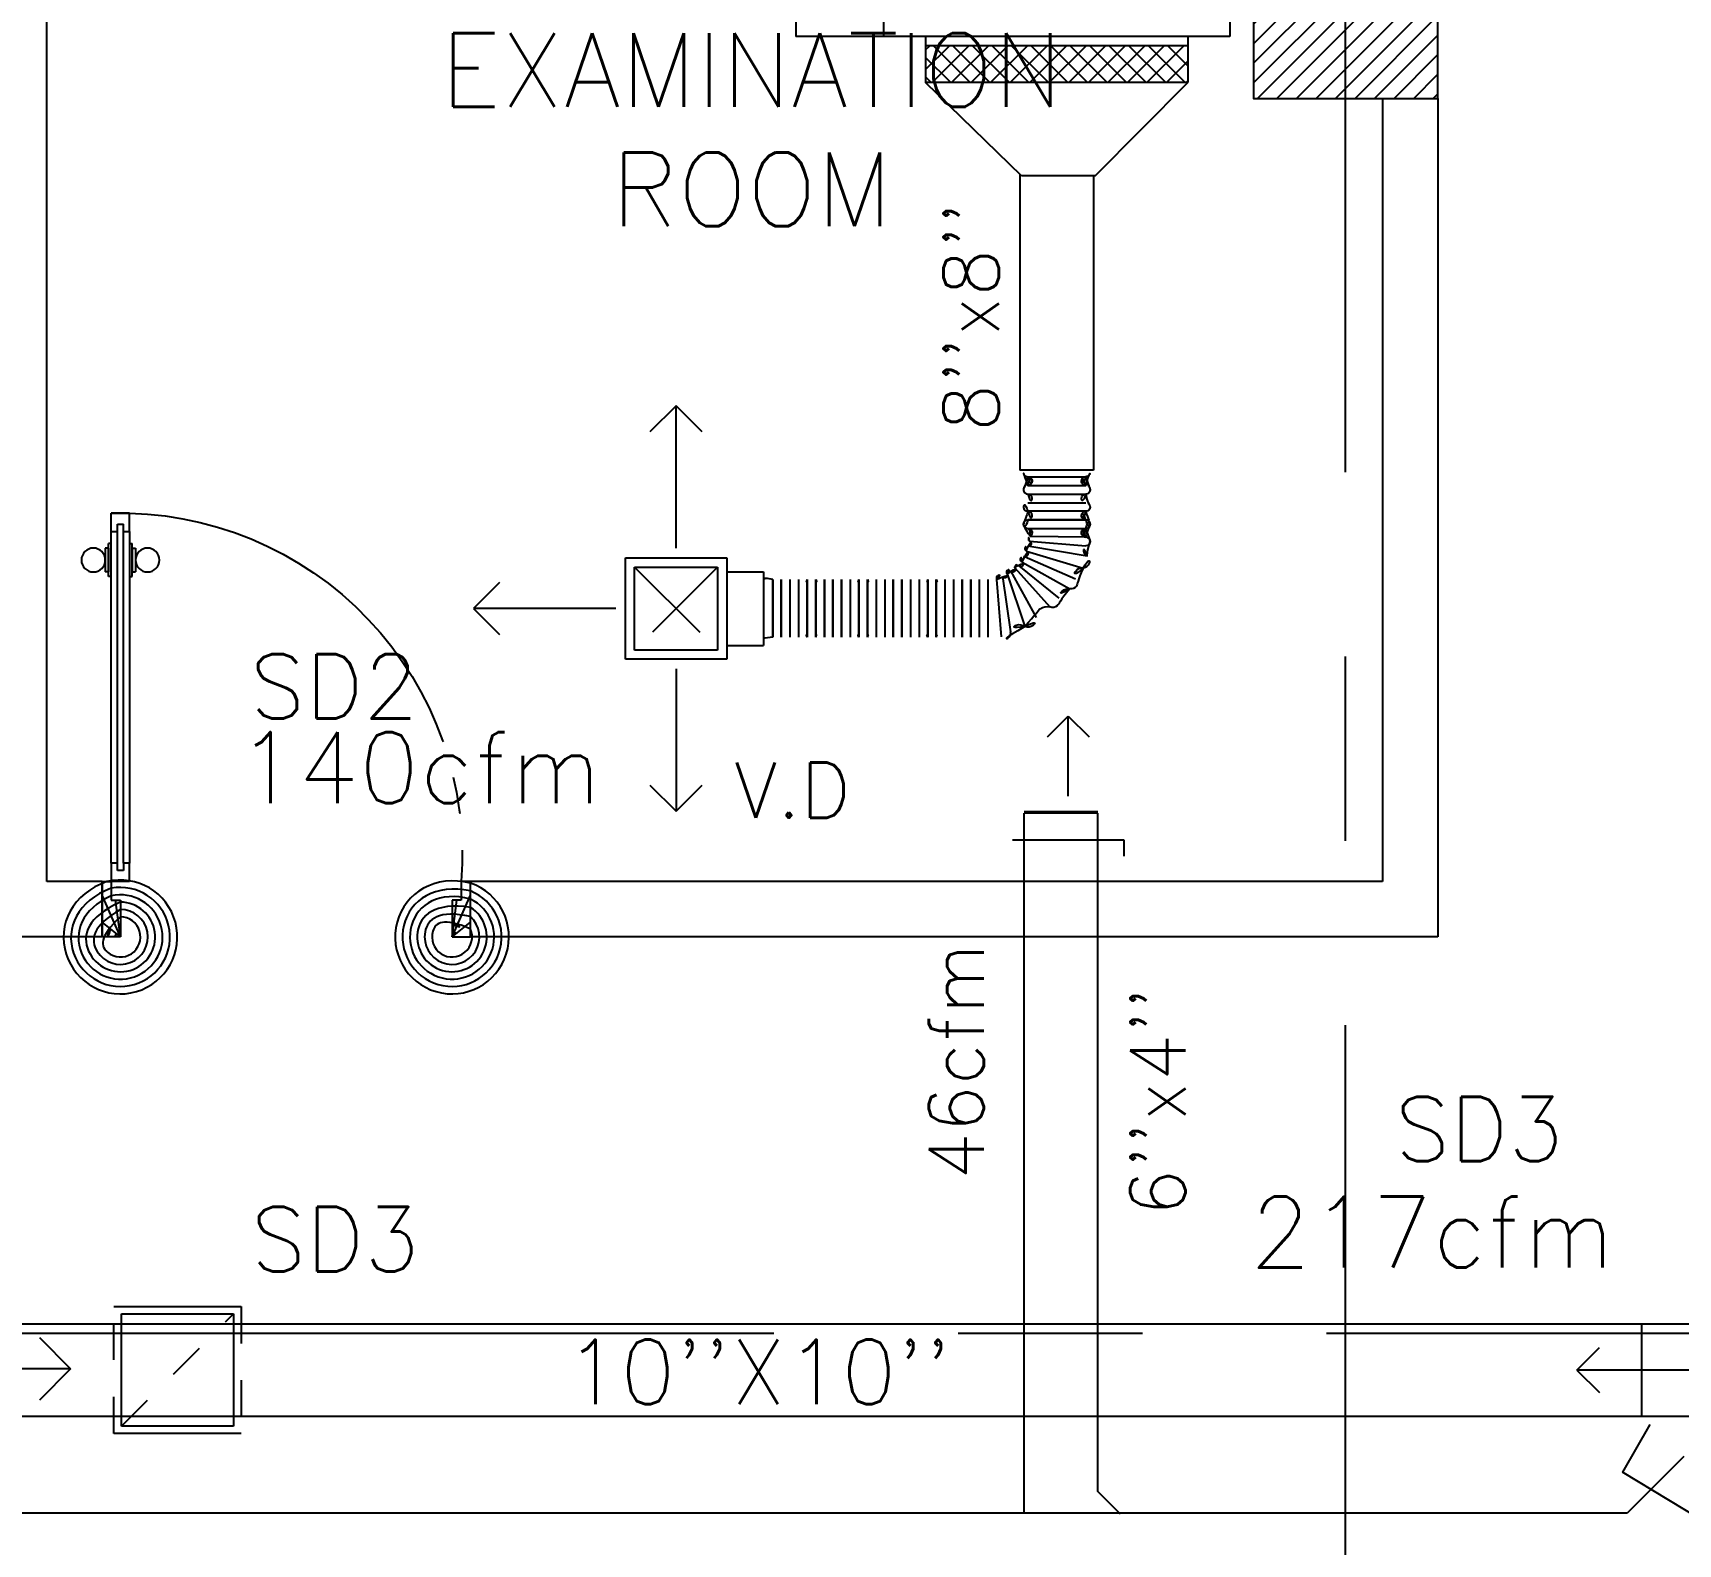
# Model space of a CAD drawing. Extents: x 417866230.2 to 417866327.8, y 43498045.5 to 43498135.4.
# Drawn here: x 417866263.434 to 417866267.899, y 43498073.33 to 43498077.43 of the extents above; entities that cross this region are included whole.
import ezdxf
from ezdxf.enums import TextEntityAlignment as Align

# ---------------------------------------------------------------- set-up
doc = ezdxf.new("R2010")
doc.units = 0
doc.header["$MEASUREMENT"] = 0
doc.linetypes.add('CENTERX2', pattern=[4, 2.5, -0.5, 0.5, -0.5])
doc.linetypes.add('HIDDEN', pattern=[0.375, 0.25, -0.125])
doc.layers.get('0').update_dxf_attribs({"linetype": 'CONTINUOUS'})
for name, color, linetype in [('AXES', 11, 'CENTERX2'), ('COL', 9, 'CONTINUOUS'), ('DOOR', 9, 'CONTINUOUS'), ('DUCT', 6, 'CONTINUOUS'), ('FCU', 6, 'CONTINUOUS'), ('HAT', 12, 'CONTINUOUS'), ('M-AC-FLEX', 3, 'CONTINUOUS'), ('M-EGU.', 2, 'CONTINUOUS'), ('RM-NAME', 9, 'CONTINUOUS'), ('SCD', 2, 'CONTINUOUS'), ('WALL', 4, 'CONTINUOUS')]:
    doc.layers.add(name, color=color, linetype=linetype)
doc.styles.add('ROMANS', font='ROMANS.shx', dxfattribs={"width": 0.6})

# ---------------------------------------------------------------- blocks, each defined once
blk = doc.blocks.new('*X61')
at = {"color": 0}
for p, q in [((49339.2, 25103.1), (49797.1, 25561)), ((49339.2, 25156.2), (49744.1, 25561)), ((49339.2, 25209.2), (49691, 25561)), ((49339.2, 25262.2), (49638, 25561)), ((49339.2, 25315.3), (49585, 25561)), ((49339.2, 25368.3), (49531.9, 25561)), ((49339.2, 25421.3), (49478.9, 25561)), ((49339.2, 25474.4), (49425.9, 25561)), ((49339.2, 25527.4), (49372.8, 25561)), ((49350.1, 25061), (49839.2, 25550.1)), ((49403.2, 25061), (49839.2, 25497.1)), ((49456.2, 25061), (49839.2, 25444)), ((49509.2, 25061), (49839.2, 25391)), ((49562.2, 25061), (49839.2, 25338)), ((49615.3, 25061), (49839.2, 25284.9)), ((49668.3, 25061), (49839.2, 25231.9)), ((49721.3, 25061), (49839.2, 25178.9)), ((49774.4, 25061), (49839.2, 25125.8)), ((49827.4, 25061), (49839.2, 25072.8))]:
    blk.add_line(p, q, dxfattribs=at)
blk = doc.blocks.new('COL50')
at = {"layer": 'COL'}
blk.add_lwpolyline([(-250, 250), (-250, -250), (250, -250), (250, 250)], close=True, dxfattribs=at)
blk = doc.blocks.new('RM1')
at = {"layer": 'RM-NAME', "style": 'ROMANS'}
for tag, p in [('ROOMNAME1', (0, 323.8)), ('ROOMNAME2', (0, 0))]:
    blk.add_attdef(tag, text='', height=200, dxfattribs=at).set_placement(p, align=Align.MIDDLE)
blk = doc.blocks.new('A$C24ED45A6')
at = {"layer": 'DOOR', "color": 0, "linetype": 'ByBlock'}
for p, q in [((925, 1100), (925, 1150)), ((925, 1150), (975, 1150)), ((975, 1150), (925, 1150)), ((942, 1100), (942, 1120)), ((958, 1120), (942, 1120)), ((958, 1100), (958, 1120)), ((975, 1100), (975, 1150)), ((942, 1100), (925, 1100)), ((975, 1100), (958, 1100)), ((908.8, 1055), (908.8, 990.2)), ((917.8, 1055), (908.8, 1055)), ((917.8, 977.6), (917.8, 1067.6)), ((925, 1067.6), (917.8, 1067.6)), ((917.8, 1055), (917.8, 990.2)), ((975, 1067.6), (982.2, 1067.6)), ((982.2, 977.6), (982.2, 1067.6)), ((982.2, 1055), (982.2, 990.2)), ((982.2, 1055), (991.2, 1055)), ((991.2, 1055), (991.2, 990.2)), ((917.8, 990.2), (908.8, 990.2)), ((982.2, 990.2), (991.2, 990.2)), ((925, 977.6), (917.8, 977.6)), ((975, 977.6), (982.2, 977.6)), ((925, 150), (925, 200)), ((925, 200), (942, 200)), ((942, 200), (942, 180)), ((942, 180), (958, 180)), ((958, 180), (958, 200)), ((958, 200), (975, 200)), ((975, 200), (975, 150)), ((0, 0), (0, 150)), ((0, 150), (25, 150)), ((25, 150), (25, 100)), ((925, 150), (975, 150)), ((1000, 150), (975, 150)), ((975, 150), (975, 100)), ((1000, 150), (1000, 0)), ((25, 100), (50, 100)), ((50, 100), (50, 0)), ((975, 100), (950, 100)), ((950, 100), (950, 0)), ((50, 0), (0, 0)), ((950, 0), (1000, 0))]:
    blk.add_line(p, q, dxfattribs=at)
at = {"layer": 'DOOR', "linetype": 'ByBlock'}
for p, q in [((925, 1100), (925, 200)), ((942, 200), (942, 1100)), ((958, 200), (958, 1100)), ((975, 200), (975, 1100))]:
    blk.add_line(p, q, dxfattribs=at)
at = {"layer": 'DOOR', "color": 9, "linetype": 'ByBlock'}
for p, q in [((50, 0), (0, 113.7)), ((50, 0), (36.6, 100)), ((950, 0), (1000, 113.7)), ((950, 0), (963.4, 100)), ((50, 0), (0, 40.1)), ((950, 0), (1000, 40.1))]:
    blk.add_line(p, q, dxfattribs=at)
at = {"layer": 'DOOR', "color": 0, "linetype": 'ByBlock'}
for centre in [(876.5, 1022.6), (1023.5, 1022.6)]:
    blk.add_circle(centre, 32.4, dxfattribs=at)
at = {"layer": 'DOOR', "linetype": 'HIDDEN', "ltscale": 0.5}
blk.add_arc((950, 222.5), 927.8, 88.456, 184.4816, dxfattribs=at)
at = {"layer": 'DOOR', "color": 9, "linetype": 'ByBlock'}
for centre, radius, start, end in [((50, 0), 154.4, 103.7142, 108.8947), ((950, 0), 154.4, 71.1053, 76.2858), ((50, 0), 134.4, 100.72, 111.8402), ((50, 0), 114.4, 102.6226, 115.9162), ((50, 0), 94.4, 90, 121.9818), ((950, 0), 94.4, 58.0182, 90), ((950, 0), 134.4, 68.1598, 79.28), ((950, 0), 114.4, 64.0838, 77.3774), ((50, 0), 74.4, 90, 132.2236), ((50, 0), 54.4, 90, 156.7926), ((950, 0), 74.4, 47.7764, 90), ((950, 0), 54.4, 23.2074, 90), ((50, 0), 34.4, 90, 180), ((50, 0), 14.4, 90, 180), ((950, 0), 34.4, 0, 90), ((950, 0), 14.4, 0, 90)]:
    blk.add_arc(centre, radius, start, end, dxfattribs=at)
at = {"layer": 'WALL'}
blk.add_line((1000, 0), (1000, 150), dxfattribs=at)
blk = doc.blocks.new('15RCD')
at = {"layer": 'M-EGU.', "linetype": 'HIDDEN'}
for p, q in [((-215.5, -215.5), (-215.5, 215.5)), ((-215.5, 215.5), (215.5, 215.5)), ((-190.5, -190.5), (190.5, 190.5)), ((215.5, 215.5), (215.5, -215.5)), ((215.5, -215.5), (-215.5, -215.5))]:
    blk.add_line(p, q, dxfattribs=at)
at = {"layer": 'M-EGU.'}
for p, q in [((-190.5, -190.5), (-190.5, 190.5)), ((-190.5, 190.5), (190.5, 190.5)), ((190.5, 190.5), (190.5, -190.5)), ((-468.7, 110.1), (-362.7, 4)), ((-717.7, 4), (-880.4, 4)), ((-362.7, 4), (-598.2, 4)), ((-362.7, 4), (-468.7, -102)), ((190.5, -190.5), (-190.5, -190.5))]:
    blk.add_line(p, q, dxfattribs=at)
blk.add_lwpolyline([(-717.7, 4, -0.1324), (-701, 28.2, -0.15664), (-677.9, 37.7, -0.736612), (-658.9, -9.5, 0.774232), (-638, -55.2, 0.203349), (-606.4, -34.6, 0.193808), (-598.2, 4)], format="xyb", dxfattribs=at)
blk = doc.blocks.new('*X118')
at = {"color": 0}
for p, q in [((23911.7, -1650.2), (23966, -1595.9)), ((23911.7, -1597.2), (23912.9, -1595.9)), ((23919, -1695.9), (24019, -1595.9)), ((24022.8, -1695.9), (23922.8, -1595.9)), ((23972, -1695.9), (24072, -1595.9)), ((24075.9, -1695.9), (23975.9, -1595.9)), ((24025.1, -1695.9), (24125.1, -1595.9)), ((24128.9, -1695.9), (24028.9, -1595.9)), ((24078.1, -1695.9), (24178.1, -1595.9)), ((24181.9, -1695.9), (24081.9, -1595.9)), ((24131.1, -1695.9), (24231.1, -1595.9)), ((24235, -1695.9), (24135, -1595.9)), ((24184.2, -1695.9), (24284.2, -1595.9)), ((24288, -1695.9), (24188, -1595.9)), ((24237.2, -1695.9), (24337.2, -1595.9)), ((24341, -1695.9), (24241, -1595.9)), ((24290.2, -1695.9), (24390.2, -1595.9)), ((24394.1, -1695.9), (24294.1, -1595.9)), ((24343.3, -1695.9), (24443.3, -1595.9)), ((24447.1, -1695.9), (24347.1, -1595.9)), ((24396.3, -1695.9), (24496.3, -1595.9)), ((24500.1, -1695.9), (24400.1, -1595.9)), ((24449.3, -1695.9), (24549.3, -1595.9)), ((24553.2, -1695.9), (24453.2, -1595.9)), ((24502.4, -1695.9), (24602.4, -1595.9)), ((24606.2, -1695.9), (24506.2, -1595.9)), ((24623.7, -1660.4), (24559.2, -1595.9)), ((24623.7, -1607.4), (24612.3, -1595.9)), ((23969.8, -1695.9), (23911.7, -1637.8)), ((24555.4, -1695.9), (24623.7, -1627.6)), ((23916.8, -1695.9), (23911.7, -1690.9)), ((24608.4, -1695.9), (24623.7, -1680.7))]:
    blk.add_line(p, q, dxfattribs=at)
blk = doc.blocks.new('WAP12')
at = {"color": 6}
for p, q in [((-558.8, 528.5), (381.2, 528.5)), ((-558.8, 528.5), (-558.8, -208.5)), ((381.2, 528.5), (381.2, -208.5)), ((-558.8, 91.5), (381.2, 91.5)), ((-558.8, -208.5), (381.2, -208.5))]:
    blk.add_line(p, q, dxfattribs=at)
at = {"color": 3}
for p, q in [((-558.8, 496.5), (381.2, 496.5)), ((381.2, 91.5), (619.2, 91.5)), ((619.2, 91.5), (619.2, -208.5)), ((381.2, -33.5), (454.5, -33.5)), ((-444.8, -208.5), (-444.8, -333.5)), ((267.2, -208.5), (267.2, -333.5)), ((381.2, -208.5), (619.2, -208.5)), ((-444.8, -233.5), (267.2, -233.5)), ((-444.8, -333.5), (267.2, -333.5))]:
    blk.add_line(p, q, dxfattribs=at)
at = {"color": 11}
blk.add_blockref('*X118', (-24356.5, 1362.4), dxfattribs=at)

msp = doc.modelspace()

# ---------------------------------------------------------------- linework, layer by layer
at = {"layer": 'AXES'}
for p, q in [((417866266.9969, 43498056.2378), (417866266.9969, 43498134.7153)), ((417866230.9454, 43498073.9021), (417866300.0369, 43498073.9021))]:
    msp.add_line(p, q, dxfattribs=at)
at = {"layer": 'DUCT', "linetype": 'Continuous'}
for p, q in [((417866266.1176, 43498077.0418), (417866265.8571, 43498077.2951)), ((417866266.3176, 43498077.0418), (417866266.5691, 43498077.2951)), ((417866266.1131, 43498077.0461), (417866266.1131, 43498076.2438)), ((417866266.3176, 43498077.0418), (417866266.1176, 43498077.0418)), ((417866266.3131, 43498077.0418), (417866266.3131, 43498076.2438)), ((417866266.3131, 43498076.2438), (417866266.1131, 43498076.2438))]:
    msp.add_line(p, q, dxfattribs=at)
at = {"layer": 'DUCT'}
for p, q in [((417866266.3246, 43498075.3166), (417866266.1246, 43498075.3166)), ((417866266.1246, 43498073.4143), (417866266.1246, 43498075.3132)), ((417866266.3246, 43498075.3132), (417866266.1246, 43498075.3132)), ((417866266.3246, 43498073.4726), (417866266.3246, 43498075.3132)), ((417866266.0933, 43498075.2402), (417866266.3947, 43498075.2402)), ((417866266.3947, 43498075.2402), (417866266.3947, 43498075.1967)), ((417866259.1301, 43498073.9271), (417866269.2986, 43498073.9271)), ((417866267.8008, 43498073.6771), (417866267.8008, 43498073.9271)), ((417866259.1301, 43498073.6771), (417866269.2986, 43498073.6771)), ((417866267.8231, 43498073.6547), (417866267.7483, 43498073.5251)), ((417866267.9154, 43498073.5675), (417866267.7622, 43498073.4143)), ((417866268.0619, 43498073.3358), (417866267.7483, 43498073.5251)), ((417866266.3865, 43498073.4108), (417866266.3246, 43498073.4726)), ((417866247.0844, 43498073.4143), (417866267.7622, 43498073.4143))]:
    msp.add_line(p, q, dxfattribs=at)
at = {"layer": 'M-AC-FLEX', "color": 11}
for p, q in [((417866266.1346, 43498076.2255), (417866266.2916, 43498076.2255)), ((417866266.1346, 43498076.2255), (417866266.2916, 43498076.2255)), ((417866266.1346, 43498076.2255), (417866266.2916, 43498076.2255)), ((417866266.1346, 43498076.2255), (417866266.2916, 43498076.2255)), ((417866266.1346, 43498076.202), (417866266.2916, 43498076.202)), ((417866266.1346, 43498076.202), (417866266.2916, 43498076.202)), ((417866266.1346, 43498076.202), (417866266.2916, 43498076.202)), ((417866266.1346, 43498076.202), (417866266.2916, 43498076.202)), ((417866266.1346, 43498076.1785), (417866266.2916, 43498076.1785)), ((417866266.1346, 43498076.1551), (417866266.2916, 43498076.1551)), ((417866266.2918, 43498076.132), (417866266.1348, 43498076.132)), ((417866266.1348, 43498076.1085), (417866266.2918, 43498076.1085)), ((417866266.2918, 43498076.1085), (417866266.1348, 43498076.1085)), ((417866266.1348, 43498076.0851), (417866266.2918, 43498076.0851)), ((417866266.1344, 43498076.0383), (417866266.2957, 43498076.0112)), ((417866266.1394, 43498076.0506), (417866266.2918, 43498076.0382)), ((417866266.2918, 43498076.0616), (417866266.1414, 43498076.0637)), ((417866266.1105, 43498075.984), (417866266.2184, 43498075.896)), ((417866266.1188, 43498075.9938), (417866266.2484, 43498075.9217)), ((417866266.126, 43498076.0091), (417866266.2639, 43498075.9483)), ((417866266.1314, 43498076.0236), (417866266.2844, 43498075.9778)), ((417866265.4423, 43498075.9472), (417866265.4423, 43498075.7902)), ((417866265.4423, 43498075.9472), (417866265.4423, 43498075.7902)), ((417866265.4423, 43498075.79), (417866265.4423, 43498075.947)), ((417866265.4423, 43498075.79), (417866265.4423, 43498075.947)), ((417866265.4653, 43498075.9472), (417866265.4653, 43498075.7902)), ((417866265.4653, 43498075.9472), (417866265.4653, 43498075.7902)), ((417866265.4653, 43498075.79), (417866265.4653, 43498075.947)), ((417866265.4653, 43498075.79), (417866265.4653, 43498075.947)), ((417866265.4888, 43498075.9472), (417866265.4888, 43498075.7902)), ((417866265.4888, 43498075.9472), (417866265.4888, 43498075.7902)), ((417866265.5123, 43498075.9472), (417866265.5123, 43498075.7902)), ((417866265.5123, 43498075.9472), (417866265.5123, 43498075.7902)), ((417866265.5357, 43498075.9472), (417866265.5357, 43498075.7902)), ((417866265.5357, 43498075.9472), (417866265.5357, 43498075.7902)), ((417866265.5357, 43498075.79), (417866265.5357, 43498075.947)), ((417866265.5357, 43498075.79), (417866265.5357, 43498075.947)), ((417866265.5588, 43498075.9472), (417866265.5588, 43498075.7902)), ((417866265.5588, 43498075.9472), (417866265.5588, 43498075.7902)), ((417866265.5588, 43498075.79), (417866265.5588, 43498075.947)), ((417866265.5588, 43498075.79), (417866265.5588, 43498075.947)), ((417866265.5827, 43498075.9472), (417866265.5827, 43498075.7902)), ((417866265.5827, 43498075.79), (417866265.5827, 43498075.947)), ((417866265.6057, 43498075.9472), (417866265.6057, 43498075.7902)), ((417866265.6057, 43498075.9472), (417866265.6057, 43498075.7902)), ((417866265.6057, 43498075.9472), (417866265.6057, 43498075.7902)), ((417866265.6057, 43498075.79), (417866265.6057, 43498075.947)), ((417866265.6292, 43498075.9472), (417866265.6292, 43498075.7902)), ((417866265.6292, 43498075.9472), (417866265.6292, 43498075.7902)), ((417866265.6292, 43498075.9472), (417866265.6292, 43498075.7902)), ((417866265.6292, 43498075.79), (417866265.6292, 43498075.947)), ((417866265.6526, 43498075.9472), (417866265.6526, 43498075.7902)), ((417866265.6526, 43498075.9472), (417866265.6526, 43498075.7902)), ((417866265.6761, 43498075.9472), (417866265.6761, 43498075.7902)), ((417866265.6761, 43498075.9472), (417866265.6761, 43498075.7902)), ((417866265.6761, 43498075.79), (417866265.6761, 43498075.947)), ((417866265.6761, 43498075.79), (417866265.6761, 43498075.947)), ((417866265.6991, 43498075.79), (417866265.6991, 43498075.947)), ((417866265.6991, 43498075.79), (417866265.6991, 43498075.947)), ((417866265.6992, 43498075.9472), (417866265.6992, 43498075.7902)), ((417866265.6992, 43498075.9472), (417866265.6992, 43498075.7902)), ((417866265.7226, 43498075.9472), (417866265.7226, 43498075.7902)), ((417866265.7226, 43498075.9472), (417866265.7226, 43498075.7902)), ((417866265.7461, 43498075.9472), (417866265.7461, 43498075.7902)), ((417866265.7461, 43498075.9472), (417866265.7461, 43498075.7902)), ((417866265.7695, 43498075.9472), (417866265.7695, 43498075.7902)), ((417866265.7695, 43498075.9472), (417866265.7695, 43498075.7902)), ((417866265.7695, 43498075.79), (417866265.7695, 43498075.947)), ((417866265.7695, 43498075.79), (417866265.7695, 43498075.947)), ((417866265.7926, 43498075.9472), (417866265.7926, 43498075.7902)), ((417866265.7926, 43498075.9472), (417866265.7926, 43498075.7902)), ((417866265.7926, 43498075.79), (417866265.7926, 43498075.947)), ((417866265.7926, 43498075.79), (417866265.7926, 43498075.947)), ((417866265.8161, 43498075.9472), (417866265.8161, 43498075.7902)), ((417866265.8161, 43498075.9472), (417866265.8161, 43498075.7902)), ((417866265.8395, 43498075.9472), (417866265.8395, 43498075.7902)), ((417866265.8395, 43498075.9472), (417866265.8395, 43498075.7902)), ((417866265.863, 43498075.9472), (417866265.863, 43498075.7902)), ((417866265.863, 43498075.9472), (417866265.863, 43498075.7902)), ((417866265.863, 43498075.79), (417866265.863, 43498075.947)), ((417866265.863, 43498075.79), (417866265.863, 43498075.947)), ((417866265.886, 43498075.9472), (417866265.886, 43498075.7902)), ((417866265.886, 43498075.9472), (417866265.886, 43498075.7902)), ((417866265.886, 43498075.79), (417866265.886, 43498075.947)), ((417866265.886, 43498075.79), (417866265.886, 43498075.947)), ((417866265.9095, 43498075.9472), (417866265.9095, 43498075.7902)), ((417866265.9095, 43498075.9472), (417866265.9095, 43498075.7902)), ((417866265.933, 43498075.9472), (417866265.933, 43498075.7902)), ((417866265.933, 43498075.9472), (417866265.933, 43498075.7902)), ((417866265.9564, 43498075.9472), (417866265.9564, 43498075.7902)), ((417866265.9564, 43498075.79), (417866265.9564, 43498075.947)), ((417866265.9795, 43498075.9472), (417866265.9795, 43498075.7902)), ((417866265.9795, 43498075.79), (417866265.9795, 43498075.947)), ((417866266.0029, 43498075.9472), (417866266.0029, 43498075.7902)), ((417866266.0264, 43498075.9472), (417866266.0264, 43498075.7902)), ((417866266.0499, 43498075.9472), (417866266.0619, 43498075.791)), ((417866266.0654, 43498075.955), (417866266.0875, 43498075.805)), ((417866266.0782, 43498075.9621), (417866266.1266, 43498075.8195)), ((417866266.0876, 43498075.9701), (417866266.1569, 43498075.8438)), ((417866266.0993, 43498075.9783), (417866266.1943, 43498075.8724))]:
    msp.add_line(p, q, dxfattribs=at)
at = {"layer": 'M-AC-FLEX'}
for points in [[(417866266.1346, 43498076.202, 1), (417866266.1346, 43498076.2255, -0.623355), (417866266.1253, 43498076.2444, -0.623355)], [(417866266.1346, 43498076.2255, -1), (417866266.1346, 43498076.202, 1), (417866266.1346, 43498076.1785, -1), (417866266.1346, 43498076.1551, 0.008922), (417866266.1342, 43498076.1551, 0.008922)], [(417866266.1346, 43498076.2255, -1), (417866266.1346, 43498076.202, 0.67797), (417866266.1265, 43498076.1817, 0.67797)], [(417866266.1346, 43498076.202, 1), (417866266.1346, 43498076.2255, -0.204245), (417866266.1261, 43498076.2291, -0.204245)], [(417866266.1261, 43498076.2291, 0.204245), (417866266.1346, 43498076.2255)], [(417866266.1346, 43498076.202, 1), (417866266.1346, 43498076.2255, -0.204245), (417866266.1261, 43498076.2291, -0.204245)], [(417866266.1261, 43498076.2291, 0.204245), (417866266.1346, 43498076.2255)], [(417866266.1346, 43498076.2255, -1), (417866266.1346, 43498076.202, 0.204245), (417866266.1261, 43498076.1984, 0.204245)], [(417866266.1346, 43498076.2255, -1), (417866266.1346, 43498076.202, 0.204245), (417866266.1261, 43498076.1984, 0.204245)], [(417866266.2916, 43498076.202, -1), (417866266.2916, 43498076.2255, 0.623356), (417866266.3009, 43498076.2444, 0.623356)], [(417866266.2916, 43498076.202, -1), (417866266.2916, 43498076.2255, 0.204245), (417866266.3001, 43498076.2291, 0.204245)], [(417866266.2916, 43498076.202, -1), (417866266.2916, 43498076.2255, 0.204245), (417866266.3001, 43498076.2291, 0.204245)], [(417866266.2916, 43498076.2255, 1), (417866266.2916, 43498076.202, -1), (417866266.2916, 43498076.1785, 1), (417866266.2916, 43498076.1551, -1.018005), (417866266.2916, 43498076.132)], [(417866266.2916, 43498076.2255, 1), (417866266.2916, 43498076.202, -0.204245), (417866266.3001, 43498076.1984, -0.204245)], [(417866266.2916, 43498076.2255, 1), (417866266.2916, 43498076.202, -0.204245), (417866266.3001, 43498076.1984, -0.204245)], [(417866266.2916, 43498076.2255, 1), (417866266.2916, 43498076.202, -0.67797), (417866266.2997, 43498076.1817, -0.67797)], [(417866266.3001, 43498076.2291, -0.204245), (417866266.2916, 43498076.2255)], [(417866266.3001, 43498076.2291, -0.204245), (417866266.2916, 43498076.2255)], [(417866266.1261, 43498076.1984, -0.204245), (417866266.1346, 43498076.202)], [(417866266.1261, 43498076.1984, -0.204245), (417866266.1346, 43498076.202)], [(417866266.3001, 43498076.1984, 0.204245), (417866266.2916, 43498076.202)], [(417866266.3001, 43498076.1984, 0.204245), (417866266.2916, 43498076.202)], [(417866266.1348, 43498076.132, -0.999838), (417866266.1344, 43498076.1551)], [(417866266.1348, 43498076.132, -1), (417866266.1348, 43498076.1085, 1), (417866266.1348, 43498076.0851)], [(417866266.1344, 43498076.132, 0.004461), (417866266.1346, 43498076.132)], [(417866266.2918, 43498076.1085, -1), (417866266.2918, 43498076.132)], [(417866266.2918, 43498076.132, 1), (417866266.2918, 43498076.1085, -1), (417866266.2918, 43498076.0851)], [(417866266.1414, 43498076.0637, 0.736653), (417866266.1348, 43498076.0851, -1), (417866266.1348, 43498076.1085)], [(417866266.1348, 43498076.1085, 1), (417866266.1348, 43498076.0851)], [(417866266.1348, 43498076.0851, -0.606794), (417866266.1444, 43498076.0666, -0.606794)], [(417866266.2918, 43498076.0616, -1), (417866266.2918, 43498076.0851, 1), (417866266.2918, 43498076.1085)], [(417866266.2918, 43498076.0851, 1), (417866266.2918, 43498076.0616, -1), (417866266.2918, 43498076.0382)], [(417866266.2918, 43498076.0851, 0.606794), (417866266.2822, 43498076.0666, 0.606794)], [(417866266.2918, 43498076.1085, -1), (417866266.2918, 43498076.0851)], [(417866266.2918, 43498076.0851, 1), (417866266.2918, 43498076.1085)], [(417866266.1298, 43498076.0246, -0.78893), (417866266.1351, 43498076.0382, 1.030272), (417866266.1394, 43498076.0506)], [(417866266.1394, 43498076.0506, -0.635837), (417866266.1414, 43498076.0637, -0.724161)], [(417866266.2954, 43498076.0113, -0.575939), (417866266.2918, 43498076.0382, 1), (417866266.2918, 43498076.0616)], [(417866266.0986, 43498075.9796, -0.698197), (417866266.1105, 43498075.984, 1.180405), (417866266.1188, 43498075.9938)], [(417866266.1188, 43498075.9938, -0.850272), (417866266.1229, 43498076.0096, 1.072461), (417866266.1298, 43498076.0246)], [(417866266.2844, 43498075.9778, 0.665042), (417866266.2957, 43498076.0112)], [(417866265.4423, 43498075.9472, -1), (417866265.4188, 43498075.9472, 0.12762), (417866265.4173, 43498075.9529, 0.12762)], [(417866265.4188, 43498075.9472, 1), (417866265.4423, 43498075.9472)], [(417866265.4653, 43498075.9468, -0.00451), (417866265.4653, 43498075.947, 1.018005), (417866265.4423, 43498075.947)], [(417866265.4423, 43498075.9468, 0.00451), (417866265.4423, 43498075.947, -1.018005), (417866265.4653, 43498075.947)], [(417866265.4653, 43498075.9472, 1), (417866265.4888, 43498075.9472, -1), (417866265.5123, 43498075.9472)], [(417866265.4888, 43498075.9472, -1), (417866265.4653, 43498075.9472)], [(417866265.5123, 43498075.9472, 1), (417866265.4888, 43498075.9472)], [(417866265.4888, 43498075.9472, -1), (417866265.5123, 43498075.9472)], [(417866265.5357, 43498075.9472, -1), (417866265.5123, 43498075.9472, 1), (417866265.4888, 43498075.9472)], [(417866265.5123, 43498075.9472, 1), (417866265.5357, 43498075.9472)], [(417866265.5357, 43498075.9472, -0.412332), (417866265.5241, 43498075.9355, -0.412332)], [(417866265.5357, 43498075.9468, 0.00451), (417866265.5357, 43498075.947, -1.018005), (417866265.5588, 43498075.947)], [(417866265.5588, 43498075.9468, -0.00451), (417866265.5588, 43498075.947, 1.018005), (417866265.5357, 43498075.947)], [(417866265.5588, 43498075.9472, 1), (417866265.5822, 43498075.9472, -1), (417866265.6057, 43498075.9472)], [(417866265.5822, 43498075.9472, -1), (417866265.5588, 43498075.9472)], [(417866265.5588, 43498075.9472, 0.412332), (417866265.5704, 43498075.9355, 0.412332)], [(417866265.5822, 43498075.9472, -1), (417866265.6057, 43498075.9472)], [(417866265.6292, 43498075.9472, -1), (417866265.6057, 43498075.9472, 1), (417866265.5822, 43498075.9472)], [(417866265.6057, 43498075.9472, 1), (417866265.5822, 43498075.9472)], [(417866265.5827, 43498075.9468, 0.00451), (417866265.5827, 43498075.947, -1.018005), (417866265.6057, 43498075.947)], [(417866265.6057, 43498075.9472, 1), (417866265.6292, 43498075.9472, -1), (417866265.6526, 43498075.9472)], [(417866265.6292, 43498075.9472, -1), (417866265.6057, 43498075.9472)], [(417866265.6057, 43498075.9472, 1), (417866265.6292, 43498075.9472)], [(417866265.6526, 43498075.9472, 1), (417866265.6292, 43498075.9472)], [(417866265.6292, 43498075.9472, -1), (417866265.6526, 43498075.9472)], [(417866265.6761, 43498075.9472, -1), (417866265.6526, 43498075.9472, 1), (417866265.6292, 43498075.9472)], [(417866265.6522, 43498075.9468, -0.00451), (417866265.6522, 43498075.947, 1.018005), (417866265.6292, 43498075.947)], [(417866265.6526, 43498075.9472, 1), (417866265.6761, 43498075.9472)], [(417866265.6761, 43498075.9472, -0.412332), (417866265.6644, 43498075.9355, -0.412332)], [(417866265.6992, 43498075.9468, -0.00451), (417866265.6991, 43498075.947, 1.018005), (417866265.6761, 43498075.947)], [(417866265.6761, 43498075.9468, 0.00451), (417866265.6761, 43498075.947, -1.018005), (417866265.6991, 43498075.947)], [(417866265.6992, 43498075.9472, 1), (417866265.7226, 43498075.9472, -1), (417866265.7461, 43498075.9472)], [(417866265.6992, 43498075.9472, 0.412332), (417866265.7108, 43498075.9355, 0.412332)], [(417866265.7226, 43498075.9472, -1), (417866265.6992, 43498075.9472)], [(417866265.7226, 43498075.9472, -1), (417866265.7461, 43498075.9472)], [(417866265.7695, 43498075.9472, -1), (417866265.7461, 43498075.9472, 1), (417866265.7226, 43498075.9472)], [(417866265.7461, 43498075.9472, 1), (417866265.7226, 43498075.9472)], [(417866265.7461, 43498075.9472, 1), (417866265.7695, 43498075.9472)], [(417866265.7695, 43498075.9468, 0.00451), (417866265.7695, 43498075.947, -1.018005), (417866265.7926, 43498075.947)], [(417866265.7926, 43498075.9468, -0.00451), (417866265.7926, 43498075.947, 1.018005), (417866265.7695, 43498075.947)], [(417866265.7926, 43498075.9472, 1), (417866265.8161, 43498075.9472, -1), (417866265.8395, 43498075.9472)], [(417866265.8161, 43498075.9472, -1), (417866265.7926, 43498075.9472)], [(417866265.8395, 43498075.9472, 1), (417866265.8161, 43498075.9472)], [(417866265.8161, 43498075.9472, -1), (417866265.8395, 43498075.9472)], [(417866265.863, 43498075.9472, -1), (417866265.8395, 43498075.9472, 1), (417866265.8161, 43498075.9472)], [(417866265.8395, 43498075.9472, 1), (417866265.863, 43498075.9472)], [(417866265.863, 43498075.9472, -0.412332), (417866265.8513, 43498075.9355, -0.412332)], [(417866265.863, 43498075.9468, 0.00451), (417866265.863, 43498075.947, -1.018005), (417866265.886, 43498075.947)], [(417866265.886, 43498075.9468, -0.00451), (417866265.886, 43498075.947, 1.018005), (417866265.863, 43498075.947)], [(417866265.886, 43498075.9472, 1), (417866265.9095, 43498075.9472, -1), (417866265.933, 43498075.9472)], [(417866265.9095, 43498075.9472, -1), (417866265.886, 43498075.9472)], [(417866265.886, 43498075.9472, 0.412332), (417866265.8977, 43498075.9355, 0.412332)], [(417866265.9095, 43498075.9472, -1), (417866265.933, 43498075.9472)], [(417866265.9564, 43498075.9472, -1), (417866265.933, 43498075.9472, 1), (417866265.9095, 43498075.9472)], [(417866265.933, 43498075.9472, 1), (417866265.9095, 43498075.9472)], [(417866265.933, 43498075.9472, 1), (417866265.9564, 43498075.9472)], [(417866265.9795, 43498075.9468, -0.00451), (417866265.9795, 43498075.947, 1.018005), (417866265.9564, 43498075.947)], [(417866265.9795, 43498075.9472, 1), (417866266.0029, 43498075.9472, -1), (417866266.0264, 43498075.9472)], [(417866266.0029, 43498075.9472, -1), (417866265.9795, 43498075.9472)], [(417866266.0264, 43498075.9472, 1), (417866266.0029, 43498075.9472)], [(417866266.0264, 43498075.9472, 0.987495), (417866266.0499, 43498075.9469, 0.606794)], [(417866266.0499, 43498075.9469, -0.879519), (417866266.0654, 43498075.955, 1.034976), (417866266.0782, 43498075.9621)], [(417866266.0782, 43498075.9621, -1.125229), (417866266.0876, 43498075.9701, 1.12511), (417866266.0986, 43498075.9796, 0.893954)], [(417866266.2844, 43498075.9778, 0.652763), (417866266.2639, 43498075.9483, -0.764077), (417866266.2484, 43498075.9217, 0.428567), (417866266.2184, 43498075.896, -0.696093), (417866266.1943, 43498075.8724)], [(417866266.1266, 43498075.8195, 0.604437), (417866266.1569, 43498075.8438, -0.497993), (417866266.1943, 43498075.8724)], [(417866266.1267, 43498075.8191, 0.562442), (417866266.0875, 43498075.805, -0.803591), (417866266.0619, 43498075.791)], [(417866265.4423, 43498075.7902, 1), (417866265.4188, 43498075.7902, -0.12762), (417866265.4173, 43498075.7845, -0.12762)], [(417866265.4423, 43498075.7902, -0.00451), (417866265.4423, 43498075.79, 0.008922), (417866265.4423, 43498075.7896)], [(417866265.4653, 43498075.7902, -0.999838), (417866265.4423, 43498075.7898)], [(417866265.4423, 43498075.7902, 0.999838), (417866265.4653, 43498075.7898)], [(417866265.4423, 43498075.7902, 0.999838), (417866265.4653, 43498075.7898)], [(417866265.4653, 43498075.7902, -0.999838), (417866265.4423, 43498075.7898)], [(417866265.4423, 43498075.7898, -0.004461), (417866265.4423, 43498075.79)], [(417866265.4423, 43498075.7898, -0.004461), (417866265.4423, 43498075.79)], [(417866265.4423, 43498075.79, 0.008922), (417866265.4423, 43498075.7896)], [(417866265.4653, 43498075.7902, -1), (417866265.4888, 43498075.7902, 1), (417866265.5123, 43498075.7902)], [(417866265.4653, 43498075.7902, 0.00451), (417866265.4653, 43498075.79, -0.008922), (417866265.4653, 43498075.7896)], [(417866265.4653, 43498075.7898, 0.004461), (417866265.4653, 43498075.79)], [(417866265.4653, 43498075.79, -0.008922), (417866265.4653, 43498075.7896)], [(417866265.4653, 43498075.7898, 0.004461), (417866265.4653, 43498075.79)], [(417866265.5357, 43498075.7902, 1), (417866265.5123, 43498075.7902, -1), (417866265.4888, 43498075.7902)], [(417866265.5357, 43498075.7902, 0.412332), (417866265.5241, 43498075.8019, 0.412332)], [(417866265.5357, 43498075.7902, 0.999838), (417866265.5588, 43498075.7898)], [(417866265.5588, 43498075.7902, -0.999838), (417866265.5357, 43498075.7898)], [(417866265.5357, 43498075.7902, -0.00451), (417866265.5357, 43498075.79, 0.008922), (417866265.5357, 43498075.7896)], [(417866265.5588, 43498075.7902, -0.999838), (417866265.5357, 43498075.7898)], [(417866265.5357, 43498075.7902, 0.999838), (417866265.5588, 43498075.7898)], [(417866265.5357, 43498075.7898, -0.004461), (417866265.5357, 43498075.79)], [(417866265.5357, 43498075.79, 0.008922), (417866265.5357, 43498075.7896)], [(417866265.5357, 43498075.7898, -0.004461), (417866265.5357, 43498075.79)], [(417866265.5588, 43498075.7902, -1), (417866265.5822, 43498075.7902, 1), (417866265.6057, 43498075.7902)], [(417866265.5588, 43498075.7902, -0.412332), (417866265.5704, 43498075.8019, -0.412332)], [(417866265.5588, 43498075.7902, 0.00451), (417866265.5588, 43498075.79, -0.008922), (417866265.5588, 43498075.7896)], [(417866265.5588, 43498075.7898, 0.004461), (417866265.5588, 43498075.79)], [(417866265.5588, 43498075.7898, 0.004461), (417866265.5588, 43498075.79)], [(417866265.5588, 43498075.79, -0.008922), (417866265.5588, 43498075.7896)], [(417866265.6292, 43498075.7902, 1), (417866265.6057, 43498075.7902, -1), (417866265.5822, 43498075.7902)], [(417866265.5827, 43498075.7902, 0.999838), (417866265.6057, 43498075.7898)], [(417866265.6057, 43498075.7902, -0.999838), (417866265.5827, 43498075.7898)], [(417866265.5827, 43498075.7898, -0.004461), (417866265.5827, 43498075.79)], [(417866265.5827, 43498075.79, 0.008922), (417866265.5827, 43498075.7896)], [(417866265.6057, 43498075.7902, -1), (417866265.6292, 43498075.7902, 1), (417866265.6526, 43498075.7902)], [(417866265.6057, 43498075.7902, 0.00451), (417866265.6057, 43498075.79, -0.008922), (417866265.6057, 43498075.7896)], [(417866265.6057, 43498075.7898, 0.004461), (417866265.6057, 43498075.79)], [(417866265.6761, 43498075.7902, 1), (417866265.6526, 43498075.7902, -1), (417866265.6292, 43498075.7902)], [(417866265.6292, 43498075.7902, -0.00451), (417866265.6292, 43498075.79, 0.008922), (417866265.6292, 43498075.7896)], [(417866265.6522, 43498075.7902, -0.999838), (417866265.6292, 43498075.7898)], [(417866265.6292, 43498075.7902, 0.999838), (417866265.6522, 43498075.7898)], [(417866265.6292, 43498075.7898, -0.004461), (417866265.6292, 43498075.79)], [(417866265.6522, 43498075.7898, 0.004461), (417866265.6522, 43498075.79)], [(417866265.6522, 43498075.79, -0.008922), (417866265.6522, 43498075.7896)], [(417866265.6761, 43498075.7902, 0.412332), (417866265.6644, 43498075.8019, 0.412332)], [(417866265.6761, 43498075.7902, -0.00451), (417866265.6761, 43498075.79, 0.008922), (417866265.6761, 43498075.7896)], [(417866265.6992, 43498075.7902, -0.999838), (417866265.6761, 43498075.7898)], [(417866265.6761, 43498075.7902, 0.999838), (417866265.6992, 43498075.7898)], [(417866265.6761, 43498075.7902, 0.999838), (417866265.6992, 43498075.7898)], [(417866265.6992, 43498075.7902, -0.999838), (417866265.6761, 43498075.7898)], [(417866265.6761, 43498075.7898, -0.004461), (417866265.6761, 43498075.79)], [(417866265.6761, 43498075.7898, -0.004461), (417866265.6761, 43498075.79)], [(417866265.6761, 43498075.79, 0.008922), (417866265.6761, 43498075.7896)], [(417866265.6992, 43498075.7902, 0.00451), (417866265.6991, 43498075.79, -0.008922), (417866265.6991, 43498075.7896)], [(417866265.6992, 43498075.7898, 0.004461), (417866265.6991, 43498075.79)], [(417866265.6991, 43498075.79, -0.008922), (417866265.6991, 43498075.7896)], [(417866265.6992, 43498075.7898, 0.004461), (417866265.6991, 43498075.79)], [(417866265.6992, 43498075.7902, -0.412332), (417866265.7108, 43498075.8019, -0.412332)], [(417866265.6992, 43498075.7902, -1), (417866265.7226, 43498075.7902, 1), (417866265.7461, 43498075.7902)], [(417866265.7695, 43498075.7902, 1), (417866265.7461, 43498075.7902, -1), (417866265.7226, 43498075.7902)], [(417866265.7695, 43498075.7902, 0.999838), (417866265.7926, 43498075.7898)], [(417866265.7926, 43498075.7902, -0.999838), (417866265.7695, 43498075.7898)], [(417866265.7695, 43498075.7902, -0.00451), (417866265.7695, 43498075.79, 0.008922), (417866265.7695, 43498075.7896)], [(417866265.7926, 43498075.7902, -0.999838), (417866265.7695, 43498075.7898)], [(417866265.7695, 43498075.7902, 0.999838), (417866265.7926, 43498075.7898)], [(417866265.7695, 43498075.7898, -0.004461), (417866265.7695, 43498075.79)], [(417866265.7695, 43498075.79, 0.008922), (417866265.7695, 43498075.7896)], [(417866265.7695, 43498075.7898, -0.004461), (417866265.7695, 43498075.79)], [(417866265.7926, 43498075.7902, -1), (417866265.8161, 43498075.7902, 1), (417866265.8395, 43498075.7902)], [(417866265.7926, 43498075.7902, 0.00451), (417866265.7926, 43498075.79, -0.008922), (417866265.7926, 43498075.7896)], [(417866265.7926, 43498075.7898, 0.004461), (417866265.7926, 43498075.79)], [(417866265.7926, 43498075.7898, 0.004461), (417866265.7926, 43498075.79)], [(417866265.7926, 43498075.79, -0.008922), (417866265.7926, 43498075.7896)], [(417866265.863, 43498075.7902, 1), (417866265.8395, 43498075.7902, -1), (417866265.8161, 43498075.7902)], [(417866265.863, 43498075.7902, 0.412332), (417866265.8513, 43498075.8019, 0.412332)], [(417866265.863, 43498075.7902, 0.999838), (417866265.886, 43498075.7898)], [(417866265.886, 43498075.7902, -0.999838), (417866265.863, 43498075.7898)], [(417866265.863, 43498075.7902, -0.00451), (417866265.863, 43498075.79, 0.008922), (417866265.863, 43498075.7896)], [(417866265.886, 43498075.7902, -0.999838), (417866265.863, 43498075.7898)], [(417866265.863, 43498075.7902, 0.999838), (417866265.886, 43498075.7898)], [(417866265.863, 43498075.7898, -0.004461), (417866265.863, 43498075.79)], [(417866265.863, 43498075.79, 0.008922), (417866265.863, 43498075.7896)], [(417866265.863, 43498075.7898, -0.004461), (417866265.863, 43498075.79)], [(417866265.886, 43498075.7902, -1), (417866265.9095, 43498075.7902, 1), (417866265.933, 43498075.7902)], [(417866265.886, 43498075.7902, -0.412332), (417866265.8977, 43498075.8019, -0.412332)], [(417866265.886, 43498075.7902, 0.00451), (417866265.886, 43498075.79, -0.008922), (417866265.886, 43498075.7896)], [(417866265.886, 43498075.7898, 0.004461), (417866265.886, 43498075.79)], [(417866265.886, 43498075.7898, 0.004461), (417866265.886, 43498075.79)], [(417866265.886, 43498075.79, -0.008922), (417866265.886, 43498075.7896)], [(417866265.9564, 43498075.7902, 1), (417866265.933, 43498075.7902, -1), (417866265.9095, 43498075.7902)], [(417866265.9564, 43498075.7902, -0.00451), (417866265.9564, 43498075.79, 0.008922), (417866265.9564, 43498075.7896)], [(417866265.9795, 43498075.7902, -0.999838), (417866265.9564, 43498075.7898)], [(417866265.9564, 43498075.7902, 0.999838), (417866265.9795, 43498075.7898)], [(417866265.9564, 43498075.7898, -0.004461), (417866265.9564, 43498075.79)], [(417866265.9795, 43498075.7902, -1), (417866266.0029, 43498075.7902, 1), (417866266.0264, 43498075.7902)], [(417866265.9795, 43498075.7898, 0.004461), (417866265.9795, 43498075.79)], [(417866265.9795, 43498075.79, -0.008922), (417866265.9795, 43498075.7896)], [(417866266.0619, 43498075.791, 0.661578), (417866266.0264, 43498075.7902, -1), (417866266.0029, 43498075.7902)]]:
    msp.add_lwpolyline(points, format="xyb", dxfattribs=at)
at = {"layer": 'M-EGU.'}
for p, q in [((417866265.1798, 43498076.4179), (417866265.1091, 43498076.3472)), ((417866265.1798, 43498076.0318), (417866265.1798, 43498076.4179)), ((417866265.2506, 43498076.3472), (417866265.1798, 43498076.4179)), ((417866265.0423, 43498075.7304), (417866265.0423, 43498076.0054)), ((417866265.0423, 43498076.0054), (417866265.3173, 43498076.0054)), ((417866265.3173, 43498076.0054), (417866265.3173, 43498075.7304)), ((417866264.7006, 43498075.9387), (417866264.6298, 43498075.8679)), ((417866265.3173, 43498075.9679), (417866265.4173, 43498075.9679)), ((417866265.4173, 43498075.9679), (417866265.4173, 43498075.7679)), ((417866264.6298, 43498075.8679), (417866264.7006, 43498075.7972)), ((417866265.016, 43498075.8679), (417866264.6298, 43498075.8679)), ((417866265.3173, 43498075.7679), (417866265.4173, 43498075.7679)), ((417866265.3173, 43498075.7304), (417866265.0423, 43498075.7304)), ((417866265.1798, 43498075.7041), (417866265.1798, 43498075.3179)), ((417866266.188, 43498075.5199), (417866266.2445, 43498075.5765)), ((417866266.2445, 43498075.3586), (417866266.2445, 43498075.5765)), ((417866266.2445, 43498075.5765), (417866266.3011, 43498075.5199)), ((417866265.1091, 43498075.3887), (417866265.1798, 43498075.3179)), ((417866265.1798, 43498075.3179), (417866265.2506, 43498075.3887)), ((417866267.6249, 43498073.8021), (417866267.686, 43498073.8632)), ((417866267.6249, 43498073.8021), (417866267.686, 43498073.741)), ((417866268.0638, 43498073.8021), (417866267.6249, 43498073.8021))]:
    msp.add_line(p, q, dxfattribs=at)
at = {"layer": 'M-EGU.', "linetype": 'HIDDEN'}
for p, q in [((417866265.2923, 43498075.9804), (417866265.0673, 43498075.7554)), ((417866265.0673, 43498075.9804), (417866265.2923, 43498075.7554)), ((417866265.0673, 43498075.7554), (417866265.0673, 43498075.9804)), ((417866265.0673, 43498075.9804), (417866265.2923, 43498075.9804)), ((417866265.2923, 43498075.9804), (417866265.2923, 43498075.7554)), ((417866265.2923, 43498075.7554), (417866265.0673, 43498075.7554))]:
    msp.add_line(p, q, dxfattribs=at)
at = {"layer": 'WALL'}
for p, q in [((417866263.4719, 43498075.1271), (417866263.4719, 43498078.6271)), ((417866267.0969, 43498077.2521), (417866267.0969, 43498075.1271)), ((417866267.2469, 43498077.2521), (417866267.2469, 43498074.9771)), ((417866263.6219, 43498075.1271), (417866263.4719, 43498075.1271)), ((417866263.6219, 43498074.9771), (417866263.6219, 43498075.1271)), ((417866267.0969, 43498075.1271), (417866264.6219, 43498075.1271)), ((417866264.6219, 43498074.9771), (417866264.6219, 43498075.1271)), ((417866263.6219, 43498074.9771), (417866260.8469, 43498074.9771)), ((417866267.2469, 43498074.9771), (417866264.6219, 43498074.9771))]:
    msp.add_line(p, q, dxfattribs=at)

# ---------------------------------------------------------------- block references
at = {"layer": 'COL', "xscale": 0.001000000047497451, "yscale": 0.0009999999892897904, "zscale": 0.001}
msp.add_blockref('COL50', (417866266.9969, 43498077.5021), dxfattribs=at)
at = {"layer": 'DOOR', "xscale": -0.001000000047497451, "yscale": 0.0009999999892897904, "zscale": 0.001}
msp.add_blockref('A$C24ED45A6', (417866264.6219, 43498074.9771), dxfattribs=at)
at = {"layer": 'FCU', "linetype": 'Continuous', "xscale": -0.001, "yscale": 0.001, "zscale": 0.001}
msp.add_blockref('WAP12', (417866266.1243, 43498077.6286), dxfattribs=at)
at = {"layer": 'HAT', "xscale": 0.001000000047497451, "yscale": 0.0009999999892897904, "zscale": 0.001}
msp.add_blockref('*X61', (417866217.4076, 43498052.1911), dxfattribs=at)
at = {"layer": 'HAT'}
ref = msp.add_blockref('RM1', (417866265.3854, 43498077.0054), dxfattribs=dict(at, xscale=0.001000000047497451, yscale=0.0009999999892897904, zscale=0.001))
ref.add_attrib('ROOMNAME2', 'ROOM', dxfattribs={"layer": 'RM-NAME', "height": 0.2, "style": 'ROMANS'}).set_placement((417866265.3854, 43498077.0054), align=Align.MIDDLE)
ref.add_attrib('ROOMNAME1', 'EXAMINATION', dxfattribs={"layer": 'RM-NAME', "height": 0.2, "style": 'ROMANS'}).set_placement((417866265.3854, 43498077.3292), align=Align.MIDDLE)
at = {"layer": 'M-EGU.', "xscale": 0.000800000011920929, "yscale": 0.0007999999970197678, "zscale": 0.0008}
msp.add_blockref('15RCD', (417866263.8268, 43498073.8021), dxfattribs=at)

# ---------------------------------------------------------------- texts
at = {"layer": 'SCD', "style": 'ROMANS'}
for s, p in [("8''x8''", (417866266.0555, 43498076.3485)), ('46cfm', (417866266.0155, 43498074.3176)), ("6''x4''", (417866266.5625, 43498074.219))]:
    msp.add_text(s, height=0.15, rotation=90, dxfattribs=at).set_placement(p)
for s, height, p in [('SD2', 0.175, (417866264.0236, 43498075.5697)), ('140cfm', 0.1925, (417866263.9884, 43498075.3403)), ('V.D', 0.15, (417866265.3384, 43498075.3003)), ('SD3', 0.175, (417866267.1304, 43498074.3684)), ('SD3', 0.175, (417866264.0257, 43498074.0695)), ('217cfm', 0.1925, (417866266.7376, 43498074.0801)), ("10''X10''", 0.175, (417866264.8784, 43498073.7096))]:
    msp.add_text(s, height=height, dxfattribs=at).set_placement(p)

doc.saveas('drawing.dxf')
